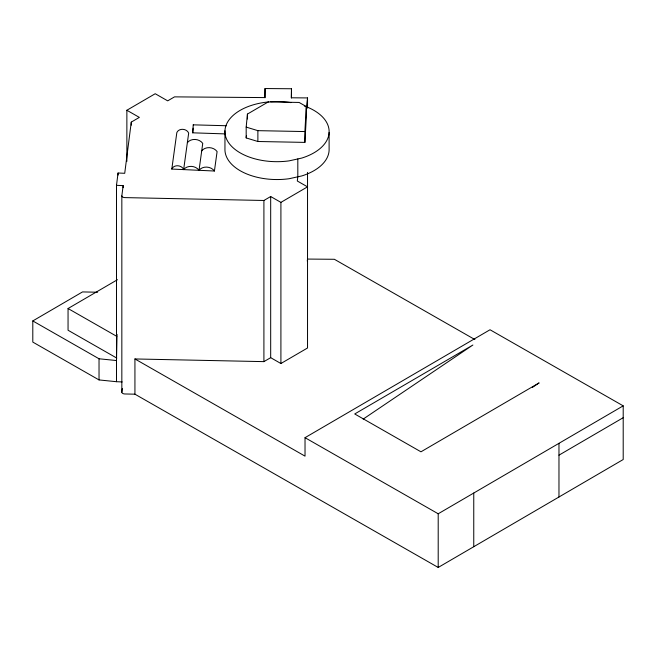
<?xml version="1.0" encoding="UTF-8"?>
<svg xmlns="http://www.w3.org/2000/svg" width="656" height="656" viewBox="0 0 656 656"><rect width="100%" height="100%" fill="white"/><g stroke="black" fill="none" stroke-linecap="round" stroke-linejoin="round"><path stroke-width="0.98" d="M291.477 97.974L291.477 88.757L265.049 88.544L264.835 97.588L174.521 96.867L167.69 100.852L155.218 93.726L126.87 110.257L126.87 161.392M291.477 88.757L291.264 97.793L307.533 97.924L307.533 108.125M224.836 133.89L192.716 132.824L193.233 124.845L226.427 125.739M304.884 142.393L304.884 131.561L306.311 106.559L299.103 102.443L268.214 101.951L247.435 114.078L246.18 127.1L246.18 137.932L257.882 141.499L304.884 142.393L306.311 117.399L306.311 106.559M246.18 137.932L246.369 135.931M192.716 132.824L193.184 128.166M306.426 106.903L307.533 97.924M307.279 261.096L307.533 259.071L334.38 259.284L474.903 339.57M122.196 381.948L116.489 381.702L116.489 185.336L118.064 173.012L124.722 173.299L131.274 122.098L139.351 117.391L126.87 110.257M134.931 394.182L134.931 358.955L305.024 456.141L305.024 437.683L490.024 329.755L623.2 405.851L623.2 459.528L438.2 567.456L134.931 394.182L124.845 393.969A3.124 1.804 0 0 1 121.836 392.255L121.836 195.882L123.148 185.615L116.489 185.336M116.489 381.702L99.031 379.931L32.8 342.088L32.8 320.932L99.031 358.775L116.489 360.546L117.055 334.412M121.836 392.255L122.311 388.516M214.422 171.019L171.806 169.059L176.825 132.627A6.216 5.059 7.8 0 1 182.745 129.322A6.216 5.059 7.8 0 1 188.666 133.168L183.647 169.609A8.987 7.314 7.8 0 1 199.039 170.314A8.987 7.314 7.8 0 1 214.422 171.019L217.095 151.577A8.987 7.314 7.8 0 0 201.712 150.872M199.039 170.314L202.745 143.377A8.987 7.314 7.8 0 0 187.362 142.672M363.162 419.11L472.878 345.031L354.716 413.961L420.963 451.812L539.125 382.883L532.369 387.442M32.8 320.932L82.525 291.92L97.662 292.232M116.801 358.094L68.052 330.239L68.052 308.525L117.481 279.694M121.836 195.882A3.124 1.804 0 0 0 124.845 197.604L263.909 200.482L270.682 196.529L280.907 202.376L307.533 186.845L297.299 180.999L297.816 176.808L297.816 158.941M134.931 358.955L263.909 361.628L270.682 357.676L270.682 196.529M270.682 357.676L280.907 363.522L307.533 347.992L307.533 172.38M438.2 567.456L438.2 513.779L623.2 405.851M558.969 455.166L623.2 417.7M246.18 127.1L257.882 130.659L304.884 131.561M193.307 124.632L193.463 125.378M305.024 437.683L438.2 513.779M68.052 308.525L116.801 336.38M558.969 443.317L558.969 497.002M473.755 493.033L473.755 546.71M329.107 132.446L329.107 150.314A52.095 30.078 0 0 1 301.801 175.931L289.099 178.727A52.095 30.078 0 0 1 224.951 148.625L224.951 130.757M280.907 202.376L280.907 363.522M265.049 88.544L265.049 97.752M263.909 200.482L263.909 361.628M257.882 130.659L257.882 141.499M247.435 114.078L247.435 118.998M131.274 122.098L131.274 125.165M123.148 185.615L123.148 187.665M118.064 173.012L118.064 175.062M99.031 358.775L99.031 379.931M304.335 105.985A52.095 30.078 0 0 1 301.801 158.063L289.099 160.868A52.095 30.078 0 0 1 225.935 137.473A52.095 30.078 0 0 1 268.771 101.901M270.707 101.746A52.095 30.078 0 0 1 290.993 102.623M171.806 169.059A6.216 5.059 7.8 0 1 177.727 165.755A6.216 5.059 7.8 0 1 183.647 169.609"/></g></svg>
